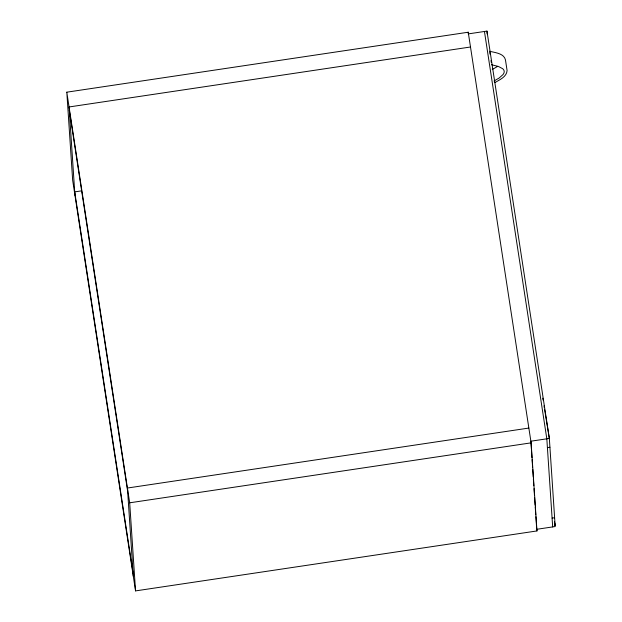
<?xml version="1.0" encoding="UTF-8"?>
<svg xmlns="http://www.w3.org/2000/svg" width="622" height="622" viewBox="0 0 622 622"><rect width="100%" height="100%" fill="white"/><g stroke="black" fill="none" stroke-linecap="round" stroke-linejoin="round"><path stroke-width="0.93" d="M497.351 66.546L492.274 69.493M494.031 80.992L499.116 78.045L503.011 74.57A73.124 15.153 -8.7 0 0 502.623 68.684L498.339 66.43L491.473 64.735M494.941 82.578C499.668 79.748 506.65 76.864 507.093 70.566L505.461 59.891C503.874 53.212 495.019 52.707 489.584 51.237M66.803 92.18L468.234 32.22L531.118 442.848L536.973 530.939L135.542 590.9L72.657 180.271L66.803 92.18L129.687 502.809L135.542 590.9M468.49 33.86L486.964 31.1L549.343 438.44L555.197 526.539L536.716 529.299L535.884 516.711M470.496 47L69.065 106.961L74.92 195.051M81.435 190.876L74.71 191.879L133.069 572.948M528.856 428.06L127.424 488.029L133.279 576.12M129.687 502.809L531.118 442.848M547.407 447.63L549.926 447.249M552.087 518.103L554.606 517.729M542.757 398.181L543.068 400.101M544.009 405.855L544.328 407.768M544.639 409.688L549.343 438.44L530.869 441.2L531.382 448.944M489.778 52.466L490.05 54.246M491.007 60.474L491.31 62.472M484.445 31.473L546.824 438.821L552.678 526.912M536.685 529.089L536.973 530.939M69.283 110.133L127.634 491.201M531.515 450.888L531.958 457.66M532.09 459.596L532.603 467.34M532.735 469.276L533.248 477.02M533.373 478.956L533.824 485.735M534.018 488.635L534.469 495.415M534.601 497.351L535.114 505.095M535.239 507.031L535.752 514.775M486.964 31.1L487.158 34.008M468.234 32.22L468.366 34.156M555.049 525.574L554.459 521.741L555.057 525.574"/></g></svg>
